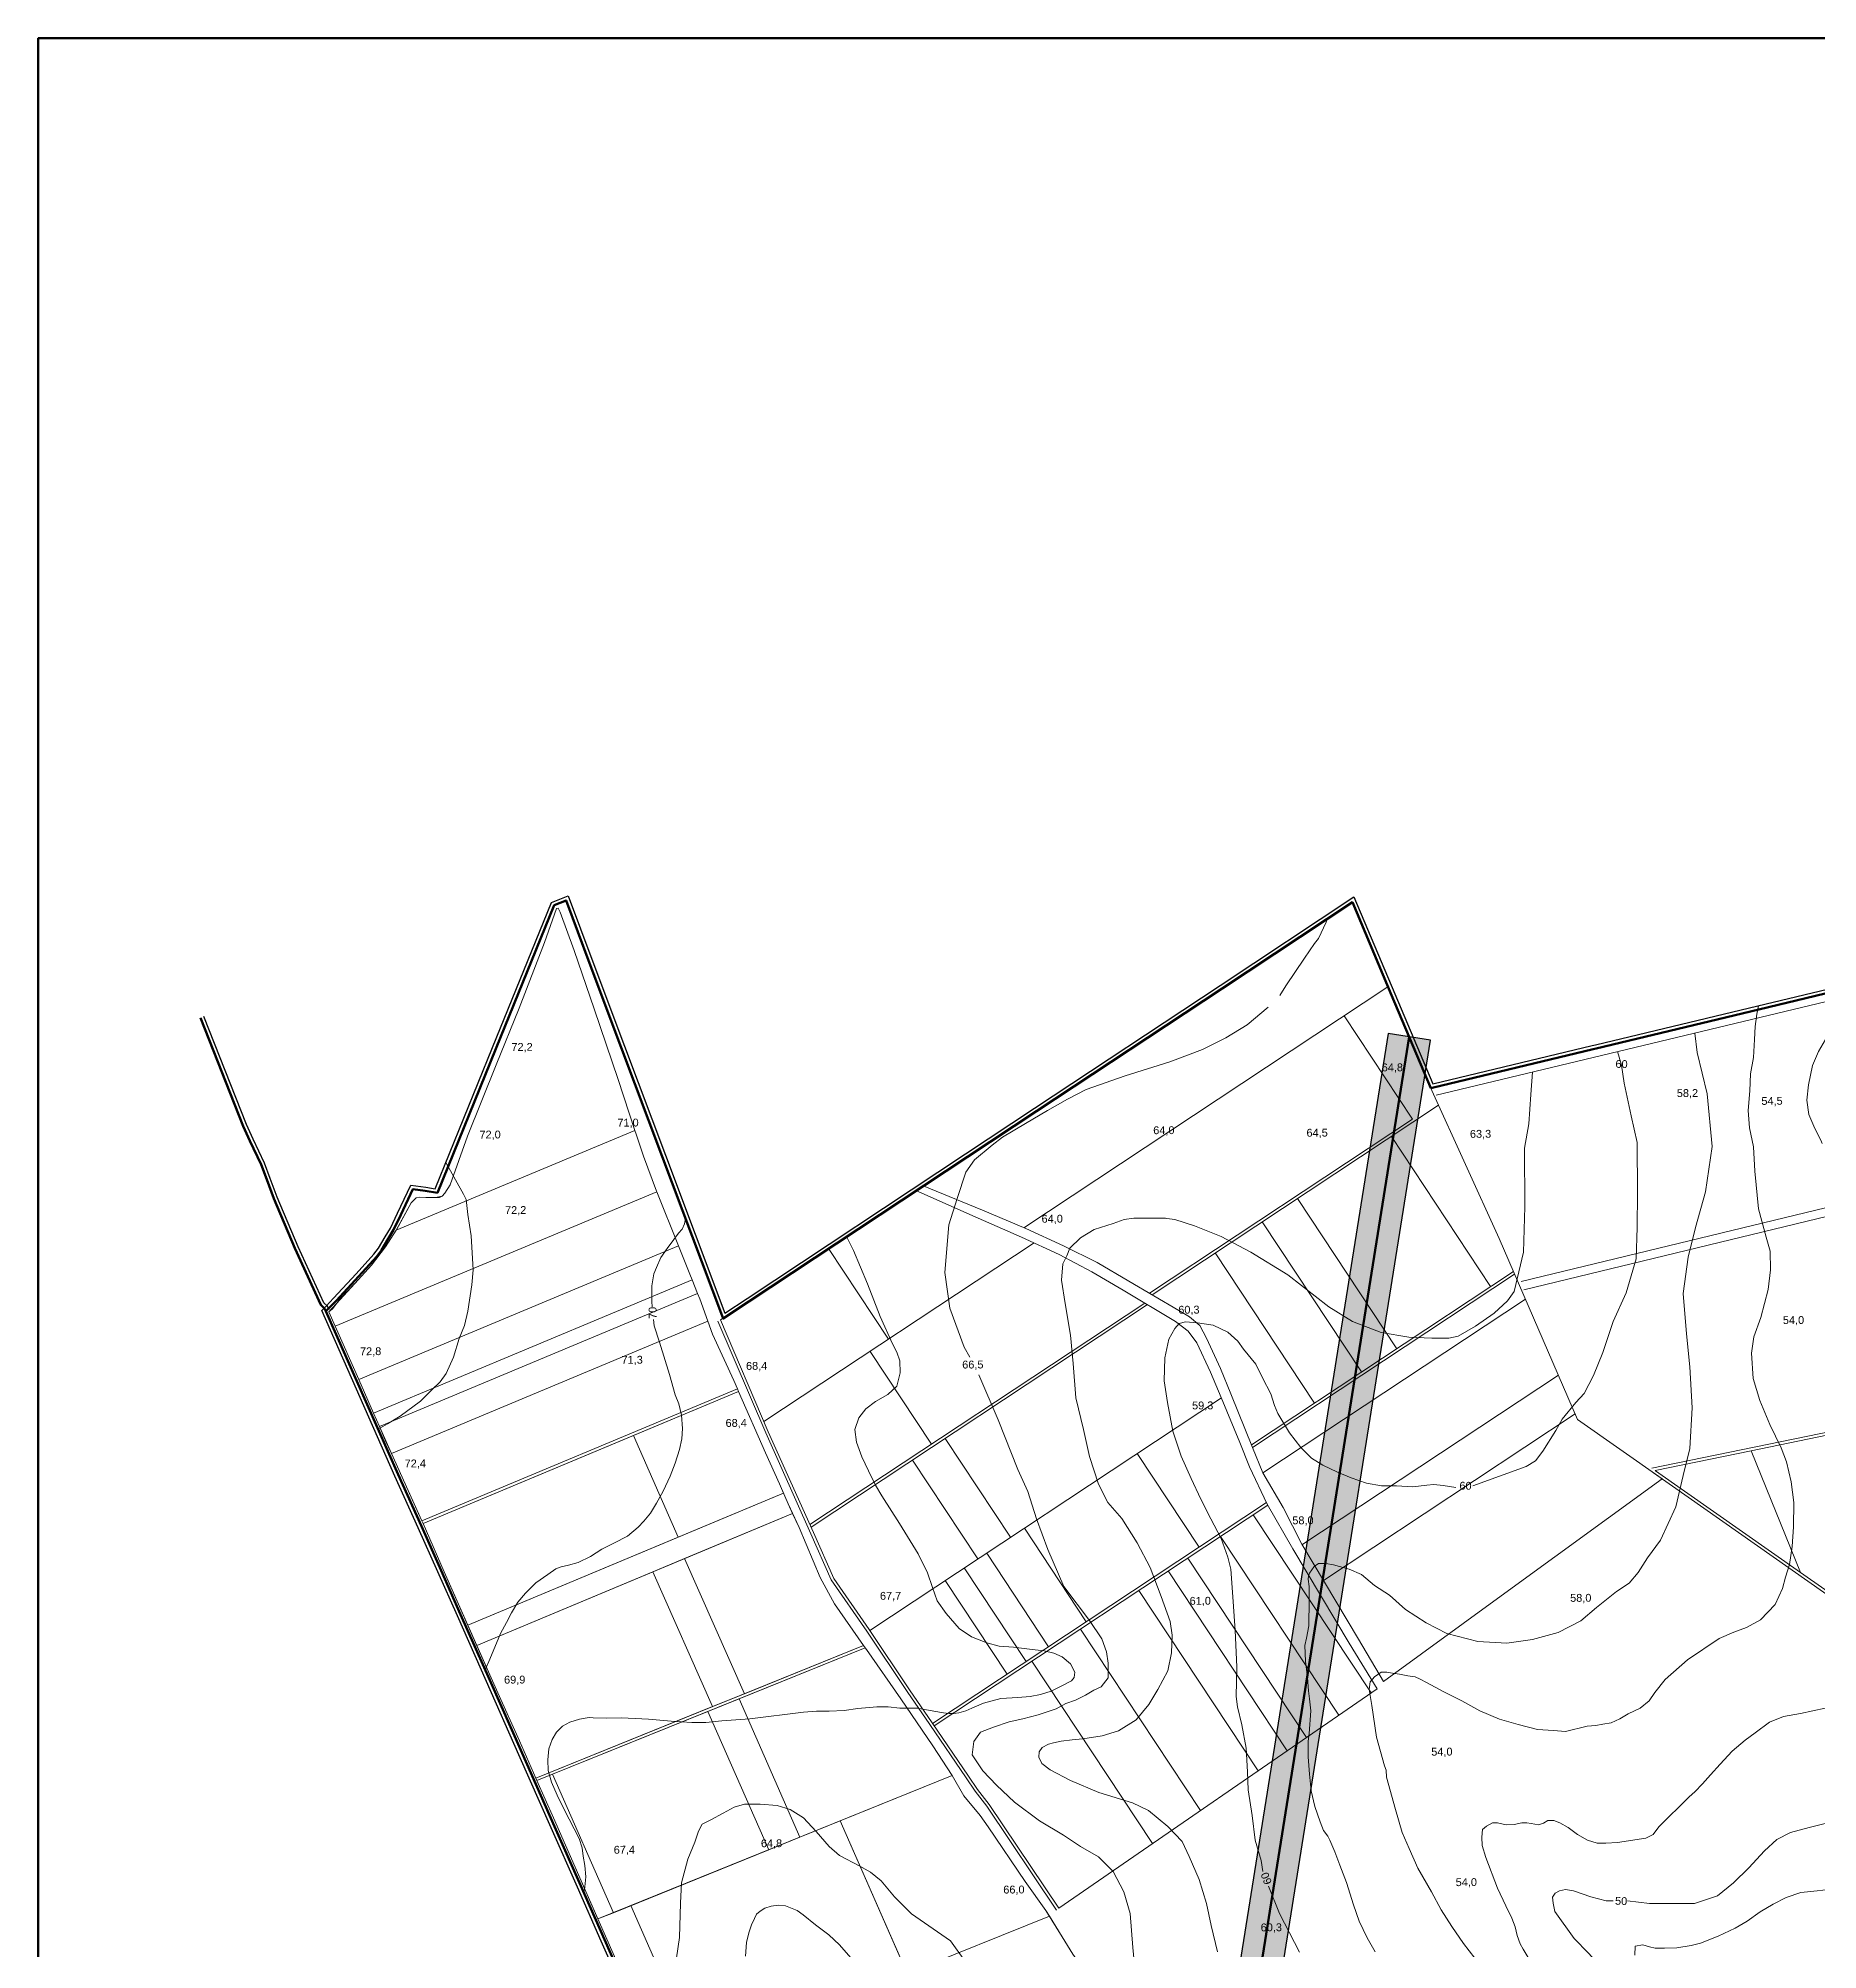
# Model space of a CAD drawing. Header units: metres. Extents: x 783184 to 1587399, y 282652 to 580595.
# Drawn here: x 783184 to 785685, y 289858 to 292543 of the extents above; entities that cross this region are included whole.
import ezdxf

# ---------------------------------------------------------------- set-up
doc = ezdxf.new("R2010")
doc.units = ezdxf.units.M
doc.header["$LTSCALE"] = 0.5
for name, color, linetype, lineweight in [('cote de nivel', 1, 'CONTINUOUS', 211), ('limita UAT', 92, 'CONTINUOUS', 0), ('stalpi electrici', 1, 'CONTINUOUS', 211)]:
    doc.layers.add(name, color=color, linetype=linetype, lineweight=lineweight)
for name, color, linetype in [('curbe  de nivelI', 7, 'CONTINUOUS'), ('INDICATOR', 7, 'CONTINUOUS'), ('proprietati extravilan', 7, 'CONTINUOUS'), ('strazi', 7, 'CONTINUOUS')]:
    doc.layers.add(name, color=color, linetype=linetype)
doc.styles.add('arial', font='arial.ttf')

msp = doc.modelspace()

# ---------------------------------------------------------------- hatches: boundary and pattern name
at = {"layer": 'stalpi electrici', "lineweight": 5}
h = msp.add_hatch(dxfattribs=at)
h.set_pattern_fill('HONEY', color=0, scale=2, style=0)
h.set_pattern_definition([(0, (0, 0), (9.525, 5.49926), [6.35, -12.7]), (120, (0, 0), (-9.524998862, 5.49926197), [6.35, -12.7]), (60, (0, 0), (1.138e-06, 10.99852197), [-12.7, 6.35])])
h.paths.add_polyline_path([(785140.48497, 291135.59458), (785110.85961, 291140.32089), (784508.0353, 287361.71031), (784537.66066, 287356.984)])
h.paths.add_polyline_path([(785110.85961, 291140.32089), (785081.23425, 291145.0472), (784478.40994, 287366.43662), (784508.0353, 287361.71031)])

# ---------------------------------------------------------------- linework, layer by layer
at = {"layer": 'curbe  de nivelI', "color": 21, "lineweight": 5}
for points in [[(784995.9144, 291307.19436), (784993.82835, 291301.63451), (784983.11188, 291278.73554), (784977.49855, 291271.53574), (784963.82578, 291251.22212), (784937.21939, 291212.07229), (784928.72012, 291198.77611)], [(785836.74855, 291240.49952), (785822.57124, 291233.53653), (785799.09247, 291219.40179), (785769.96004, 291199.73286), (785752.52252, 291186.69597), (785729.91757, 291170.93808), (785710.36005, 291153.59339), (785696.03629, 291136.79936), (785685.84435, 291120.00532), (785677.5806, 291100.45816), (785672.07142, 291073.20224), (785669.59233, 291051.72787), (785672.62207, 291031.2293), (785680.88581, 291011.68214), (785689.14956, 290995.16341), (785691.17244, 290990.63702)], [(784912.40198, 291182.03481), (784882.83929, 291157.28915), (784853.2766, 291139.19156), (784820.38814, 291122.9407), (784774.41086, 291105.49085), (784711.59015, 291085.54659), (784656.52965, 291066.34102), (784630.29278, 291053.04484), (784602.57777, 291036.79395), (784571.34777, 291018.58083), (784539.19833, 290999.37523), (784524.41698, 290988.29508), (784499.65824, 290967.61215), (784487.8332, 290950.62258), (784475.36529, 290913.23359), (784463.93612, 290876.3681), (784458.22156, 290809.38716), (784464.97516, 290759.54087), (784485.2359, 290704.50227), (784493.02853, 290690.48302)], [(785594.68328, 290985.96448), (785588.95519, 291012.68394), (785587.03426, 291037.16356), (785589.43545, 291064.52311), (785590.63608, 291088.52273), (785594.74247, 291111.44156), (785596.18326, 291136.88115), (785596.90362, 291154.88087), (785599.54498, 291172.4006), (785601.6672, 291184.14831)], [(785510.92184, 291157.77933), (785510.98168, 291157.26738)], [(785512.32508, 291145.77583), (785515.50166, 291118.603)], [(785515.50166, 291118.603), (785529.42578, 291060.61653), (785536.38784, 290986.39384), (785527.1051, 290922.60872), (785513.18097, 290872.74034), (785502.7379, 290830.99008), (785495.77584, 290779.96197), (785500.41722, 290723.13522), (785505.05859, 290676.74604), (785508.56271, 290619.2424), (785505.0817, 290562.41565), (785495.79895, 290524.14458), (785485.35588, 290480.07486), (785463.7624, 290433.48997), (785445.52934, 290408.43271), (785432.42429, 290387.93134), (785419.88906, 290373.12478), (785402.22574, 290361.16565), (785373.92233, 290338.85021), (785351.75586, 290320.26881), (785320.29374, 290303.8314), (785283.82629, 290293.82602), (785248.0739, 290288.82332), (785207.31618, 290290.96734), (785163.69827, 290302.40204), (785134.38129, 290317.41012), (785105.7794, 290335.99153), (785082.89784, 290356.00228), (785062.16145, 290369.58104), (785043.57021, 290385.30376), (785026.40906, 290392.45045), (785004.31085, 290398.69073), (784993.48471, 290400.65807), (784983.39673, 290400.65807), (784976.99946, 290396.47746), (784973.80083, 290391.55908), (784970.6022, 290386.88663), (784969.12592, 290382.70602), (784968.6338, 290378.52542), (784970.35616, 290368.44274), (784970.35616, 290349.2611), (784969.85382, 290313.28069), (784966.40915, 290295.82047), (784964.19467, 290285.24599), (784965.17916, 290263.49789), (784967.6494, 290240.66041), (784969.19328, 290221.52632), (784970.42838, 290210.4162), (784972.28105, 290193.44241), (784970.11964, 290161.96375), (784968.56286, 290151.23371), (784968.56286, 290128.95884), (784970.51024, 290104.7376), (784973.10676, 290081.16515), (784978.29974, 290059.3228), (784985.44015, 290037.6967), (784990.41676, 290025.58609), (784996.47529, 290017.58443), (784999.30165, 290012.03933), (785006.44202, 289995.60351), (785013.14968, 289977.00507), (785022.67018, 289952.56758), (785032.62344, 289920.99346), (785040.64443, 289898.12161), (785051.4632, 289874.54916), (785063.14746, 289855.08565)], [(785431.02563, 290991.94883), (785422.74942, 291029.66244), (785413.03559, 291075.20267), (785409.10845, 291100.60002), (785403.70212, 291119.74381)], [(785283.91721, 291091.03677), (785281.58759, 291059.58458), (785278.98478, 291018.33304), (785272.6636, 290984.14259), (785273.40786, 290901.48076), (785271.1769, 290837.93112)], [(785431.02563, 290991.94883), (785431.56567, 290921.24514), (785431.02563, 290872.67008), (785429.94561, 290828.41281), (785415.90543, 290780.9172), (785397.52224, 290740.69869), (785382.94203, 290696.98115), (785369.98183, 290664.59777), (785356.4816, 290639.23081), (785345.14143, 290626.81719), (785325.70116, 290603.60909), (785317.06367, 290587.64068), (785298.70338, 290558.49564), (785288.44324, 290545.00258), (785274.94305, 290536.90674), (785200.42189, 290509.92061)], [(783661.46158, 290589.45531), (783674.96328, 290596.87126), (783692.48929, 290607.54811), (783721.09675, 290628.48008), (783737.12052, 290644.49536), (783748.63757, 290656.00637), (783757.48403, 290667.68419), (783767.70471, 290690.64101), (783775.38278, 290716.499), (783783.06085, 290734.84988), (783787.90136, 290755.20263), (783793.41153, 290791.99713), (783795.08069, 290813.0172), (783792.57501, 290861.15453), (783787.56757, 290891.01638), (783785.40294, 290912.13513), (783781.56391, 290919.64229), (783756.77181, 290963.93351)], [(785594.68328, 290985.96448), (785596.44361, 290951.94873), (785601.72472, 290898.87251), (785612.58028, 290858.99199), (785617.9366, 290839.31426), (785618.46111, 290813.03932), (785615.23378, 290785.47483), (785604.96496, 290746.18083), (785594.9896, 290719.20284), (785592.05561, 290696.03696), (785594.38988, 290660.3468), (785603.77851, 290629.84997), (785617.56799, 290596.1275), (785633.70466, 290563.28473), (785641.0395, 290543.34449), (785647.50004, 290515.27177), (785651.31416, 290486.24109), (785650.72736, 290452.22537), (785648.96697, 290424.36768), (785645.15285, 290399.14915), (785639.5784, 290381.26156), (785635.47088, 290365.42665), (785624.89795, 290343.23867), (785604.65376, 290321.53899), (785584.99637, 290310.68915), (785567.09931, 290304.23789), (785546.26833, 290295.14749), (785501.88538, 290265.40429), (785470.49224, 290237.54659), (785456.11596, 290219.36578), (785448.19432, 290207.63624), (785435.28498, 290197.37286), (785418.42228, 290189.29757), (785406.67611, 290182.39174), (785394.46932, 290176.86704), (785382.7232, 290175.02549), (785373.04987, 290173.18393), (785360.84309, 290172.03296), (785330.20324, 290164.84677), (785313.72827, 290166.00229), (785290.89453, 290167.44672), (785264.01425, 290174.66876), (785237.71208, 290182.1797), (785210.25376, 290193.73497), (785184.68273, 290207.69838), (785159.24765, 290220.12029), (785135.25777, 290233.40888), (785126.29607, 290238.37298), (785119.36084, 290241.2087), (785108.95559, 290242.94202), (785096.95657, 290244.94083), (785087.06725, 290246.5882), (785079.47403, 290247.85301), (785071.38101, 290247.85301), (785062.13191, 290241.49758), (785055.77314, 290234.56443), (785054.70114, 290223.50601), (785058.20995, 290201.18927), (785064.90851, 290156.55581), (785076.07277, 290116.38568), (785078.30562, 290110.3283), (785078.94357, 290100.44515), (785091.70273, 290054.85525), (785100.71046, 290022.66964), (785110.53864, 290000.46361), (785122.95944, 289972.39974), (785142.11758, 289939.57082), (785155.55334, 289914.20004), (785170.86436, 289890.60805), (785187.13228, 289867.01609), (785203.08125, 289845.97458)], [(784093.79267, 290884.67958), (784092.03389, 290877.77718), (784088.81835, 290870.523), (784083.76531, 290864.64622), (784077.11775, 290855.78967), (784067.80488, 290843.38213), (784059.05467, 290830.73578), (784052.78791, 290816.36665), (784049.01723, 290807.7208), (784046.14142, 290790.68369), (784046.32576, 290768.57733), (784046.87868, 290761.39276)], [(784723.67405, 290885.99979), (784710.01603, 290883.80467), (784694.59062, 290878.24432), (784668.03866, 290869.90385), (784649.01606, 290858.22511), (784633.8435, 290843.8188), (784629.54461, 290832.69816), (784623.72845, 290821.83023), (784622.21122, 290798.57796), (784627.26957, 290765.87453), (784634.60295, 290721.3919), (784638.68089, 290681.65382), (784642.3192, 290633.16859), (784653.23416, 290588.7238), (784661.32433, 290550.90754), (784673.8563, 290512.11937), (784687.19676, 290486.26059), (784707.00539, 290464.0382), (784728.43103, 290429.69451), (784746.66858, 290395.11058), (784762.03033, 290354.30219), (784774.96659, 290319.15039), (784777.79637, 290299.75631), (784776.5836, 290275.10967), (784771.32828, 290250.05896), (784757.58354, 290223.79615), (784745.04687, 290202.55995), (784726.8553, 290181.14566), (784702.19559, 290165.38796), (784679.15294, 290158.51923), (784652.0677, 290154.47878), (784637.11019, 290152.8626), (784621.74844, 290151.24645), (784610.83347, 290148.82217), (784603.67498, 290146.98159), (784594.77225, 290142.11547), (784590.73819, 290135.99808), (784590.45997, 290128.49036), (784594.49403, 290119.45329), (784606.31796, 290110.6943), (784634.74818, 290095.63212), (784674.56463, 290078.93225), (784721.84668, 290064.36429), (784744.24345, 290053.70481), (784771.61725, 290031.3199), (784791.5255, 290010.00091), (784801.54401, 289988.86517), (784815.76419, 289956.53138), (784826.07382, 289923.13167), (784832.47286, 289892.21916), (784841.36047, 289855.26628)], [(785271.1769, 290837.93112), (785258.20353, 290782.88421), (785248.72368, 290769.56047), (785230.31487, 290752.38801), (785204.13349, 290734.19339), (785179.79295, 290720.08742), (785166.62236, 290717.16473), (785142.48637, 290717.16473), (785110.37327, 290718.59575), (785071.51024, 290725.13765), (785031.14148, 290740.69713), (784997.59655, 290761.14056), (784939.95577, 290806.2526), (784887.9645, 290837.95378), (784846.43686, 290860.1773), (784808.83311, 290875.21085), (784781.366, 290883.70806), (784766.32452, 290885.99579), (784723.67405, 290885.99979), (784768.29582, 290885.69596)], [(784320.14414, 290860.12346), (784329.75372, 290840.28807), (784349.52233, 290793.49883), (784367.28437, 290747.63778), (784384.55304, 290709.17367), (784390.72041, 290697.58513), (784394.66757, 290685.50347), (784395.41373, 290668.57608), (784390.47986, 290649.83714), (784378.14506, 290638.00203), (784360.62971, 290628.13944), (784347.06151, 290617.78374), (784337.19367, 290605.20893), (784331.51968, 290588.93564), (784333.98811, 290571.03004), (784341.38893, 290550.31857), (784351.01008, 290530.5934), (784360.87786, 290510.62166), (784369.5122, 290495.58121), (784394.22509, 290456.94471), (784420.62147, 290414.04246), (784433.69634, 290387.66001), (784440.85048, 290366.70203), (784447.26459, 290347.96309), (784459.93431, 290330.31144), (784478.18979, 290309.10685), (784495.70515, 290297.51831), (784516.92091, 290289.38168), (784534.68296, 290284.69693), (784554.66527, 290282.97098), (784581.06165, 290280.01222), (784597.60351, 290278.15804), (784611.15844, 290274.58781), (784622.9998, 290269.40994), (784634.84122, 290259.54736), (784640.76191, 290247.95881), (784640.02178, 290240.56184), (784636.32137, 290235.87712), (784622.75311, 290228.9733), (784607.71015, 290221.31911), (784592.65632, 290216.39849), (784578.10131, 290213.68631), (784560.91185, 290212.36058), (784536.63388, 290211.00309), (784512.67751, 290204.53438), (784495.8697, 290197.49237), (784487.46058, 290193.61616), (784477.67476, 290190.87284), (784470.75306, 290189.68005), (784463.59272, 290189.68005), (784456.43233, 290190.99211), (784442.46969, 290193.01979), (784419.7231, 290197.46185), (784405.16369, 290197.2233), (784394.78122, 290197.2233), (784378.67041, 290199.25101), (784362.55684, 290199.06674), (784336.05549, 290196.71703), (784316.60692, 290194.15378), (784295.4486, 290193.08571), (784277.70983, 290193.08571), (784259.32988, 290191.80406), (784184.23245, 290182.36468), (784144.81284, 290179.80138), (784122.15848, 290177.23809), (784102.49619, 290177.23809), (784073.64396, 290179.16058), (784041.79959, 290182.15106), (784032.48636, 290182.20128), (784003.77184, 290184.01114), (783982.20583, 290183.55711), (783963.70952, 290184.00955), (783958.21237, 290184.13885), (783944.85101, 290181.9296), (783930.83842, 290177.52056), (783920.84802, 290172.20382), (783912.54427, 290163.64513), (783906.05697, 290153.40061), (783901.38615, 290140.04385), (783899.95894, 290124.74194), (783900.81339, 290109.81412), (783905.19108, 290093.40657), (783913.2168, 290075.17597), (783920.51288, 290060.77377), (783930.1802, 290041.44934), (783944.24578, 290014.34477), (783948.44104, 290001.03644), (783949.90027, 289989.36885), (783952.08908, 289976.24279), (783953.73074, 289960.38215), (783952.08908, 289946.3446), (783950.84088, 289937.61169)], [(784048.5325, 290743.45155), (784049.82272, 290734.42479), (784057.01113, 290711.58152), (784071.28097, 290666.23495), (784078.94617, 290637.59894), (784084.10705, 290625.07201), (784087.79342, 290609.04488), (784089.27035, 290590.50791), (784088.5331, 290575.77032), (784085.39969, 290560.66432), (784079.31722, 290541.68969), (784072.30447, 290523.55071), (784062.35134, 290502.18121), (784052.95117, 290485.41721), (784044.65694, 290471.41652), (784035.07243, 290459.99492), (784026.96249, 290451.52079), (784012.17189, 290439.2365), (783992.81864, 290429.28864), (783976.0977, 290420.69382), (783960.01018, 290410.68248), (783943.01137, 290401.96049), (783929.18758, 290398.27609), (783918.68148, 290395.88123), (783911.30884, 290393.11796), (783900.24977, 290385.38073), (783883.20949, 290373.45887), (783868.67126, 290359.16216), (783857.79654, 290346.26676), (783849.13362, 290331.52919), (783842.12955, 290317.5285), (783833.65098, 290302.4225), (783818.50912, 290266.05027), (783812.61099, 290252.41804), (783812.14082, 290251.54641)], [(785176.46784, 290507.591), (785158.70148, 290510.24129), (785145.44296, 290511.56644), (785135.63167, 290510.77135), (785116.0091, 290508.38609), (785092.9393, 290509.71123), (785071.65543, 290509.71805), (785050.97215, 290513.42849), (785028.96305, 290521.11435), (785009.87083, 290529.06525), (784989.45271, 290538.87134), (784973.26949, 290548.73843), (784958.29468, 290563.37274), (784942.32153, 290584.32639), (784926.34839, 290611.26684), (784921.65803, 290622.70185), (784916.33366, 290638.99913), (784904.68656, 290661.28321), (784895.36891, 290680.57389), (784878.06468, 290701.86016), (784870.00426, 290712.95669), (784856.02773, 290725.59542), (784835.06298, 290735.24074), (784813.43267, 290738.89932), (784796.46124, 290740.22973), (784787.47632, 290737.56894), (784781.15362, 290730.58437), (784773.16707, 290715.95006), (784767.5099, 290689.67484), (784766.50436, 290657.27707), (784771.1632, 290626.67807), (784778.48423, 290586.43371), (784790.46409, 290551.51093), (784804.10782, 290519.91411), (784818.08677, 290490.78307), (784832.06326, 290463.17744), (784846.37255, 290435.57181), (784855.69019, 290409.29657), (784860.01874, 290392.47482), (784862.34812, 290360.21282), (784866.34144, 290306.66453), (784868.35079, 290255.28247), (784867.35246, 290213.70773), (784869.34911, 290199.07342), (784875.33905, 290174.12858), (784881.66175, 290141.0317), (784883.3256, 290107.77191), (784884.65669, 290082.49445), (784890.00401, 290046.7463), (784894.33009, 290012.1561), (784902.6494, 289983.55268), (784904.97882, 289967.92058)], [(784506.03256, 290665.78523), (784533.0469, 290602.43893), (784560.58075, 290532.86181), (784574.60742, 290501.70788), (784587.07561, 290463.2847), (784602.69791, 290420.34741), (784625.55624, 290368.42419), (784661.40219, 290320.65483), (784678.54592, 290294.69325), (784685.29947, 290276.52012), (784687.89702, 290260.42391), (784687.89702, 290240.17388), (784678.0264, 290227.19307), (784667.63627, 290222.51996), (784655.68759, 290215.76997), (784641.66093, 290208.50071), (784628.15374, 290203.82763), (784614.64659, 290196.55837), (784589.14672, 290187.93206), (784567.84694, 290182.22051), (784548.62519, 290178.06666), (784526.28638, 290170.7974), (784508.10366, 290163.52815), (784498.75252, 290150.54737), (784496.6745, 290131.85501), (784511.7402, 290109.52801), (784530.96195, 290089.27797), (784555.89826, 290065.3933), (784591.30549, 290039.20706), (784625.07343, 290018.957), (784648.9707, 290002.86081), (784673.90706, 289988.3223), (784694.68732, 289968.07224), (784709.75302, 289939.51448), (784718.58464, 289908.87978), (784722.26777, 289860.94372), (784727.46285, 289806.42435)], [(785695.25441, 290197.37129), (785660.84731, 290189.68185), (785636.84802, 290185.77208), (785617.18682, 290177.86903), (785596.88451, 290162.91735), (785582.77971, 290152.66473), (785564.6145, 290137.07224), (785547.88359, 290118.62515), (785534.41996, 290103.88704), (785522.87965, 290091.07132), (785512.19422, 290079.96433), (785504.287, 290072.70209), (785461.57566, 290030.63602), (785453.71786, 290020.05068), (785443.12693, 290014.58728), (785403.49637, 290008.78244), (785387.0975, 290007.75804), (785375.13999, 290007.75804), (785361.47425, 290012.19704), (785347.12524, 290020.05068), (785333.98693, 290029.61719), (785322.3711, 290036.44643), (785313.83004, 290039.51962), (785305.63061, 290039.51962), (785299.48103, 290035.76353), (785292.3065, 290033.37328), (785282.39884, 290035.42204), (785276.24927, 290036.44643), (785269.07479, 290036.44643), (785258.48387, 290034.05619), (785246.86799, 290033.37328), (785234.91047, 290036.10498), (785227.73594, 290036.44643), (785219.53651, 290031.66598), (785213.72863, 290026.88549), (785213.0453, 290016.30015), (785213.31941, 290004.31218), (785218.60957, 289987.74503), (785234.71527, 289944.7409), (785246.3617, 289919.87078), (785255.06111, 289902.48112), (785259.52842, 289890.26136), (785262.35051, 289877.85335), (785266.93532, 289866.33857), (785270.93237, 289858.70123), (785297.5308, 289814.22242)], [(784486.29854, 289842.65189), (784466.0378, 289870.69044), (784411.36391, 289908.2694), (784387.46663, 289932.15408), (784368.76435, 289955.00031), (784353.69865, 289966.94265), (784338.633, 289975.25035), (784310.06011, 289990.30809), (784295.4029, 290002.93008), (784277.12872, 290023.93427), (784259.31139, 290043.11204), (784240.58032, 290054.98397), (784222.30614, 290060.46332), (784198.54972, 290062.74641), (784176.62067, 290062.74641), (784162.00132, 290058.18025), (784146.46826, 290049.96123), (784129.10779, 290040.37234), (784117.2296, 290034.43638), (784111.74732, 290024.39088), (784106.72193, 290009.32267), (784097.12797, 289985.12217), (784087.9909, 289952.24601), (784086.62034, 289923.47938), (784085.219, 289875.3716), (784081.10732, 289846.60497)], [(785697.17814, 290035.96505), (785673.00026, 290029.79525), (785646.76467, 290022.59712), (785627.21661, 290012.82825), (785610.24059, 289996.88957), (785588.12043, 289973.23861), (785566.51466, 289952.15838), (785544.21358, 289933.92595), (785511.80495, 289923.12879), (785494.82894, 289923.12879), (785469.10778, 289923.12879), (785448.53089, 289923.12879), (785417.66547, 289926.72782)], [(784912.96541, 289947.2995), (784928.27299, 289908.71813), (784956.61158, 289854.56397)], [(785397.23377, 289926.56926), (785387.63475, 289926.82176), (785366.1632, 289932.12369), (785341.66036, 289940.96025), (785330.29304, 289942.47508), (785321.957, 289940.96025), (785315.89449, 289937.67808), (785312.35798, 289931.87119), (785312.8632, 289923.28713), (785315.64188, 289911.67336), (785342.67079, 289874.05487), (785362.87931, 289853.09962), (785386.11911, 289827.59982), (785401.52809, 289810.43166), (785413.46965, 289801.65113), (785426.35261, 289787.7651), (785435.69902, 289776.65629), (785445.04549, 289767.56727), (785457.17057, 289758.22575), (785490.68938, 289704.8373), (785508.04615, 289647.73473), (785521.31571, 289590.74794)], [(785708.01745, 289943.63042), (785684.15101, 289940.76796), (785661.23926, 289938.38259), (785640.71412, 289931.22645), (785622.0983, 289922.16202), (785603.95983, 289911.18925), (785585.82136, 289898.30822), (785569.11487, 289888.28962), (785544.77114, 289877.31688), (785519.95007, 289867.29828), (785507.06222, 289863.95873), (785487.01443, 289860.61922), (785469.3533, 289860.14214), (785456.46539, 289860.14214), (785448.35082, 289862.05042), (785439.28161, 289864.91287), (785428.30302, 289863.00459), (785427.82574, 289850.60062)], [(784329.22847, 289842.89688), (784310.25144, 289864.93207), (784294.90237, 289878.87837), (784276.20442, 289893.10363), (784259.18091, 289907.04993), (784250.42316, 289913.25006), (784233.95782, 289919.66537), (784224.19024, 289920.50214), (784213.86451, 289919.10753), (784204.93413, 289916.31827), (784198.51544, 289912.41329), (784193.21303, 289908.22938), (784190.70139, 289902.09301), (784186.51526, 289893.16736), (784182.60826, 289882.01032), (784179.53841, 289868.06399), (784177.86397, 289848.81809)]]:
    msp.add_lwpolyline(points, dxfattribs=at)
at = {"layer": 'INDICATOR', "color": 0, "lineweight": 100}
msp.add_lwpolyline([(783183.90475, 284333.37838), (783183.90475, 292543.37838), (794773.90475, 292543.37838), (794773.90475, 284333.37838)], close=True, dxfattribs=at)
at = {"layer": 'limita UAT', "color": 0, "linetype": 'Continuous', "lineweight": 25, "flags": 128}
msp.add_lwpolyline([(784021.24754, 289766.60448), (783975.14901, 289870.18364), (783941.74607, 289945.83031), (783904.93627, 290029.16985), (783859.54613, 290131.95517), (783814.15952, 290234.73249), (783773.02294, 290327.04481), (783745.43791, 290388.94989), (783717.85688, 290450.84598), (783685.15372, 290523.473), (783582.35363, 290756.09691), (783588.40071, 290762.12913), (783598.77986, 290773.27005), (783630.65197, 290807.48142), (783655.77157, 290835.18633), (783662.27212, 290843.49542), (783671.66151, 290859.40245), (783678.88018, 290871.63194), (783688.85235, 290892.70492), (783707.55901, 290932.23553), (783728.46663, 290929.09969), (783741.8111, 290927.09822), (783822.4736, 291125.36919), (783905.40543, 291329.21824), (783928.56373, 291338.82573), (783963.4623, 291245.90761), (784008.0404, 291127.21741), (784065.47235, 290974.30361), (784148.90111, 290752.17282), (784180.10699, 290772.81759), (784487.25149, 290976.01449), (784584.19624, 291040.15004), (784845.02564, 291212.70634), (785033.10189, 291337.13151), (785090.65051, 291200.97661), (785144.20413, 291074.27362), (785368.05292, 291128.14182), (785372.45515, 291129.20122), (785600.97441, 291183.98224), (785839.78447, 291241.22726)], dxfattribs=at)
at = {"layer": 'limita UAT', "color": 40, "linetype": 'Continuous', "lineweight": 211, "flags": 128}
msp.add_lwpolyline([(784025.81, 289768.65), (783979.72, 289872.21), (783946.32, 289947.85), (783909.51, 290031.19), (783864.12, 290133.975), (783818.73, 290236.76), (783777.59, 290329.08), (783750.005, 290390.985), (783722.42, 290452.89), (783689.72, 290525.51), (783588.3137, 290754.97995), (783591.9967, 290758.6539), (783602.43825, 290769.8618), (783634.3334, 290804.0979), (783659.5977, 290831.9624), (783666.4117, 290840.67215), (783675.96735, 290856.86085), (783683.30205, 290869.2869), (783693.37185, 290890.5662), (783710.49, 290926.74), (783727.725, 290924.155), (783744.96, 290921.57), (783827.105, 291123.485), (783909.25, 291325.4), (783925.70175, 291332.2252), (783958.78155, 291244.1496), (784003.35965, 291125.4594), (784060.7916, 290972.5456), (784144.98425, 290748.38095), (784146.7929, 290744.78295), (784182.86575, 290768.64755), (784490.01025, 290971.84445), (784586.955, 291035.98), (784847.7844, 291208.5363), (785030.84005, 291329.64), (785086.045, 291199.03), (785141.25, 291068.42), (785142.9295, 291068.82415), (785369.22275, 291123.2806), (785373.625, 291124.34), (785602.14, 291179.12), (785840.95, 291236.365)], dxfattribs=at)
at = {"layer": 'limita UAT', "color": 40, "lineweight": 211}
msp.add_lwpolyline([(783588.3137, 290754.97995), (783586.45296, 290759.05956), (783581.02624, 290764.00959), (783544.48239, 290843.4236), (783515.01286, 290913.41581), (783505.16093, 290939.97906), (783497.29861, 290961.17781), (783481.26162, 290994.55715), (783472.15581, 291015.23127), (783411.83917, 291167.18074)], dxfattribs=at)
at = {"layer": 'limita UAT', "color": 0, "lineweight": 25}
msp.add_lwpolyline([(783592.86285, 290757.05485), (783590.57786, 290762.06463), (783585.14468, 290767.02055), (783549.0588, 290845.43934), (783519.66313, 290915.25614), (783509.84888, 290941.71776), (783501.9059, 290963.134), (783485.80419, 290996.64807), (783476.76892, 291017.162), (783416.48642, 291169.02547)], dxfattribs=at)
at = {"layer": 'proprietati extravilan', "color": 0, "linetype": 'Continuous', "lineweight": 5}
for p, q in [((785030.47721, 291330.06016), (784427.63947, 290931.23939)), ((785142.38501, 291065.29425), (785031.65104, 291326.90357)), ((784569.13946, 290872.20269), (785080.82905, 291210.72037)), ((785019.40052, 291170.0812), (785115.363, 291025.02149)), ((784749.47459, 290778.16014), (785151.90283, 291044.39944)), ((785237.08563, 290857.39456), (785142.38501, 291065.29425)), ((784745.64011, 290780.41947), (785115.363, 291025.02149)), ((785225.17077, 290789.68422), (785085.65731, 291000.57259)), ((784417.34897, 290924.43148), (784142.70857, 290742.73699)), ((784505.01974, 290885.88112), (784417.34897, 290924.43148)), ((784427.63947, 290931.23939), (784511.14873, 290897.20124)), ((784953.72648, 290913.28953), (785093.23721, 290702.40063)), ((784565.99885, 290858.89261), (784505.01974, 290885.88112)), ((784511.14873, 290897.20124), (784571.84269, 290871.03738)), ((784618.79791, 290834.95433), (784565.99885, 290858.89261)), ((784571.84269, 290871.03738), (784625.03095, 290847.06173)), ((784904.2493, 290880.55631), (785043.76504, 290669.67121)), ((785347.48783, 290602.88844), (785237.08563, 290857.39456)), ((784583.47617, 290850.96866), (784203.95507, 290599.888)), ((784294.74787, 290843.32198), (784379.12781, 290715.77744)), ((784664.53812, 290810.203), (784618.79791, 290834.95433)), ((784625.03095, 290847.06173), (784672.25371, 290823.51562)), ((784838.28305, 290836.91422), (784977.7985, 290626.02958)), ((784708.7915, 290784.61239), (784664.53812, 290810.203)), ((784672.25371, 290823.51562), (784716.66339, 290797.49291)), ((785257.25116, 290810.90772), (784889.19719, 290567.4134)), ((785258.86774, 290807.18108), (784890.73943, 290563.63758)), ((784782.36678, 290740.68251), (784708.7915, 290784.61239)), ((784716.66339, 290797.49291), (784786.95114, 290756.0785)), ((784739.07587, 290766.53038), (784268.46526, 290455.18742)), ((784742.88641, 290764.2552), (784270.12172, 290451.48716)), ((784786.95114, 290756.0785), (784802.04231, 290746.96575)), ((785274.04469, 290772.19422), (784904.83433, 290527.93485)), ((784142.70857, 290742.73699), (784210.00176, 290585.78494)), ((784800.00333, 290726.80872), (784782.36678, 290740.68251)), ((784812.27801, 290710.53814), (784800.00333, 290726.80872)), ((784802.04231, 290746.96575), (784816.70779, 290734.97047)), ((784816.70779, 290734.97047), (784825.86907, 290717.17692)), ((784353.10682, 290698.56268), (784439.33238, 290568.22838)), ((784831.63483, 290669.2881), (784812.27801, 290710.53814)), ((784825.86907, 290717.17692), (784845.47023, 290674.3456)), ((784846.61611, 290633.94138), (784831.63483, 290669.2881)), ((784845.47023, 290674.3456), (784859.9965, 290638.90463)), ((785320.35961, 290665.42614), (784960.09034, 290427.08908)), ((784846.79871, 290633.5012), (784352.69904, 290306.61853)), ((784872.87882, 290570.57611), (784846.61611, 290633.94138)), ((784859.9965, 290638.90463), (784890.73943, 290563.63758)), ((785343.95764, 290611.02647), (784990.09026, 290376.9176)), ((785466.32673, 290519.35782), (785347.48783, 290602.88844)), ((784210.00176, 290585.78494), (784273.42292, 290444.11285)), ((784458.61543, 290576.18938), (784550.41857, 290437.4243)), ((784886.43963, 290536.38957), (784872.87882, 290570.57611)), ((784890.73943, 290563.63758), (784904.83398, 290527.93543)), ((784412.64501, 290545.77663), (784504.44815, 290407.01154)), ((784728.48131, 290555.22568), (784815.50968, 290423.67791)), ((784911.36081, 290483.8669), (784886.43963, 290536.38957)), ((784904.83398, 290527.93543), (784933.84223, 290479.29349)), ((785240.10715, 290355.16254), (785466.32673, 290519.35782)), ((784910.19631, 290486.31997), (784440.85348, 290175.81573)), ((784912.01577, 290482.72754), (784443.10813, 290172.51122)), ((784947.40107, 290421.17168), (784911.36081, 290483.8669)), ((784933.84223, 290479.29349), (784959.63993, 290427.84236)), ((785057.14816, 290218.73145), (784891.48367, 290469.14408)), ((784273.42292, 290444.11285), (784302.06334, 290379.75156)), ((784569.85336, 290450.28182), (784656.88173, 290318.73405)), ((785011.68108, 290187.43105), (784845.44894, 290438.68877)), ((784959.63993, 290427.84236), (785039.37728, 290294.48558)), ((784516.97738, 290415.30053), (784604.00575, 290283.75276)), ((784966.36444, 290156.23422), (784799.57156, 290408.33948)), ((785026.29453, 290288.57679), (784947.40107, 290421.17168)), ((784302.06334, 290379.75156), (784351.92998, 290307.77152)), ((784458.8138, 290376.82112), (784545.84217, 290245.27335)), ((784485.25179, 290394.31176), (784572.28016, 290262.76399)), ((784939.13857, 290137.49141), (784772.01021, 290390.10374)), ((784898.40191, 290109.44753), (784730.77028, 290362.82054)), ((785074.54087, 290234.9908), (785240.10715, 290355.16254)), ((784351.92998, 290307.77152), (784408.45118, 290223.03422)), ((784817.29114, 290053.60934), (784648.66238, 290308.50023)), ((785039.37728, 290294.48558), (785074.54087, 290234.9908)), ((785065.7189, 290224.63171), (785026.29453, 290288.57679)), ((784750.06674, 290007.33078), (784580.60749, 290263.47699)), ((784408.45118, 290223.03422), (784440.18133, 290176.80086)), ((784618.13664, 289916.5076), (785065.7189, 290224.63171)), ((784440.18133, 290176.80086), (784491.44915, 290101.66054)), ((784491.44915, 290101.66054), (784503.85496, 290083.25521)), ((784503.85496, 290083.25521), (784520.42875, 290062.2794)), ((784520.42875, 290062.2794), (784618.13664, 289916.5076))]:
    msp.add_line(p, q, dxfattribs=at)
at = {"layer": 'proprietati extravilan', "color": 0, "lineweight": 5}
for p, q in [((785451.79885, 290534.45858), (786594.31627, 290768.76173)), ((783724.80867, 290456.83349), (784168.09426, 290642.21223)), ((783724.87685, 290456.86201), (784168.09426, 290642.21223)), ((785453.97031, 290528.01706), (786490.95595, 289800.59992)), ((785453.97031, 290528.01706), (786490.95595, 289800.59992))]:
    msp.add_line(p, q, dxfattribs=at)
for points in [[(784015.34812, 289799.63762), (783970.32909, 289901.25066), (783908.13234, 290043.2433), (783884.87096, 290095.68868), (783883.28885, 290099.25573), (783860.10233, 290151.53233), (783829.9305, 290219.13432), (783800.50594, 290285.49336), (783787.87705, 290314.04008), (783754.67645, 290389.14617), (783724.80867, 290456.83349), (783723.26541, 290460.5238), (783680.26993, 290555.32984), (783663.38986, 290593.10885), (783655.08275, 290611.98066), (783634.36499, 290659.04658), (783601.36557, 290734.01354), (783592.47518, 290754.21042), (783628.81185, 290794.10718), (783652.18458, 290819.68089), (783672.21898, 290845.53254), (783687.05012, 290868.75599), (783708.16933, 290907.38853), (783715.14874, 290914.45065), (783720.43544, 290915.28447), (783742.13846, 290914.72859), (783751.59945, 290916.67446), (783755.49454, 290920.84415), (783763.00771, 290932.51909), (783787.24596, 291001.10457), (783827.65308, 291101.09746), (783859.96837, 291180.75902), (783895.5545, 291273.18094), (783912.30875, 291320.70297), (783914.53468, 291321.25913), (783917.31735, 291315.69946), (783937.29127, 291261.89704), (783965.24093, 291179.97626), (783998.81314, 291080.7581), (784022.58439, 291009.07393), (784024.2859, 291003.94287), (784034.58066, 290972.80948), (784052.91515, 290923.75766)], [(784053.22773, 290922.97894), (784083.73796, 290846.97102), (784099.76757, 290807.03761), (784102.89976, 290799.2544), (784110.59697, 290780.12754), (784113.61642, 290772.62448), (784124.80821, 290741.23245), (784131.3636, 290722.84511), (784161.43436, 290657.51483), (784166.551, 290645.90254), (784168.09426, 290642.21223), (784206.20176, 290555.91447), (784225.6934, 290512.35879), (784231.29403, 290499.47376), (784237.89344, 290484.29087), (784244.1338, 290471.01524), (784253.39111, 290451.32138), (784282.81155, 290381.04262), (784303.06107, 290343.93978), (784344.0057, 290285.4458), (784346.30086, 290282.16691), (784347.885, 290279.90379), (784396.39569, 290210.60122), (784441.1341, 290144.43249), (784468.53497, 290102.59121), (784485.02224, 290074.27734), (784507.75949, 290046.66227), (784518.81202, 290030.91825), (784571.11851, 289953.6989), (784600.22046, 289913.30286), (784605.06721, 289905.36918), (784623.02237, 289875.97828), (784637.84578, 289852.0123)], [(783883.28885, 290099.25573), (784344.0057, 290285.4458)]]:
    msp.add_lwpolyline(points, dxfattribs=at)
for points in [[(783912.30875, 291320.70297), (783914.53468, 291321.25913), (783917.31735, 291315.69946), (783937.29127, 291261.89704), (783965.24093, 291179.97626), (783998.81314, 291080.7581), (784022.58439, 291009.07393), (783687.05012, 290868.75599), (783687.57872, 290869.58371), (783708.16933, 290907.38853), (783715.14874, 290914.45065), (783720.43544, 290915.28447), (783728.78292, 290915.00653), (783742.13846, 290914.72859), (783747.70381, 290915.00653), (783751.59945, 290916.67446), (783755.49454, 290920.84415), (783763.00771, 290932.51909), (783787.24596, 291001.10457), (783827.65308, 291101.09746), (783859.96837, 291180.75902), (783895.5545, 291273.18094)], [(784022.58439, 291009.07393), (784024.2859, 291003.94287), (784034.58066, 290972.80948), (784052.91515, 290923.75766), (784053.22773, 290922.97894), (783601.36557, 290734.01354), (783592.47518, 290754.21042), (783597.56517, 290758.39892), (783608.41668, 290772.29768), (783628.81185, 290794.10718), (783652.18458, 290819.68089), (783672.21898, 290845.53254), (783687.05012, 290868.75599)], [(784053.22773, 290922.97894), (784083.73796, 290846.97102), (783634.36499, 290659.04658), (783601.36557, 290734.01354)], [(784083.73796, 290846.97102), (784099.76757, 290807.03761), (784102.89976, 290799.2544), (783655.08275, 290611.98066), (783634.36499, 290659.04658)], [(784102.89976, 290799.2544), (784110.59697, 290780.12754), (783663.38986, 290593.10885), (783655.08275, 290611.98066)], [(784110.59697, 290780.12754), (784113.61642, 290772.62448), (784113.61642, 290772.62448), (784113.61642, 290772.62448), (784124.80821, 290741.23245), (783680.26993, 290555.32984), (783672.21646, 290573.05689), (783663.38986, 290593.10885)], [(784124.80821, 290741.23245), (784131.3636, 290722.84511), (784161.43436, 290657.51483), (784166.551, 290645.90254), (783723.26541, 290460.5238), (783720.93655, 290465.81583), (783680.26993, 290555.32984)], [(784253.39111, 290451.32138), (784237.89344, 290484.29087), (784225.6934, 290512.35879), (784206.20176, 290555.91447), (784168.16415, 290642.24146), (783724.87685, 290456.86201), (783754.67645, 290389.14617), (783797.31437, 290292.69107), (783829.9305, 290219.13432), (783860.10233, 290151.53233), (783883.28885, 290099.25573), (784344.0057, 290285.4458), (784303.06107, 290343.93978), (784282.81155, 290381.04262)], [(784231.29403, 290499.47376), (784225.6934, 290512.35879), (784206.20176, 290555.91447), (784168.16415, 290642.24146), (783724.87685, 290456.86201), (783754.67645, 290389.14617), (783787.87705, 290314.04008)], [(784083.41144, 290437.63036), (784231.29403, 290499.47376), (784225.6934, 290512.35879), (784206.20176, 290555.91447), (784168.16415, 290642.24146), (784020.41123, 290580.45229)], [(783724.87685, 290456.86201), (783754.67645, 290389.14617), (783787.87705, 290314.04008), (784083.41144, 290437.63036), (784020.41123, 290580.45229)], [(785818.58198, 290284.15628), (785697.86649, 290580.81611), (785591.27014, 290558.96009), (785660.82791, 290388.02101), (785811.35875, 290282.59176)], [(785660.82791, 290388.02101), (785591.27014, 290558.96009), (785456.28062, 290531.28246), (785456.82994, 290530.89773)], [(783787.87705, 290314.04008), (783797.31437, 290292.69107), (783829.9305, 290219.13432), (783860.10233, 290151.53233), (783883.28885, 290099.25573), (784344.0057, 290285.4458), (784303.06107, 290343.93978), (784282.81155, 290381.04262), (784253.39111, 290451.32138), (784237.89344, 290484.29087), (784231.29403, 290499.47376)], [(784303.06107, 290343.93978), (784282.81155, 290381.04262), (784253.39111, 290451.32138), (784237.89344, 290484.29087), (784231.29403, 290499.47376), (784083.41144, 290437.63036), (783787.87705, 290314.04008), (783797.31437, 290292.69107), (783829.9305, 290219.13432), (783860.10233, 290151.53233), (783883.28885, 290099.25573), (784344.0057, 290285.4458)], [(783787.87705, 290314.04008), (783797.31437, 290292.69107), (783800.50594, 290285.49336), (784244.1338, 290471.01524), (784237.89344, 290484.29087), (784231.29403, 290499.47376), (784083.41144, 290437.63036)], [(784344.0057, 290285.4458), (784303.06107, 290343.93978), (784282.81155, 290381.04262), (784253.39111, 290451.32138), (784244.1338, 290471.01524), (783800.50594, 290285.49336), (783829.9305, 290219.13432), (783860.10233, 290151.53233), (783883.28885, 290099.25573)], [(784176.41342, 290217.71653), (784344.0057, 290285.4458), (784303.06107, 290343.93978), (784282.81155, 290381.04262), (784253.39111, 290451.32138), (784244.1338, 290471.01524), (784092.08558, 290407.4298)], [(784131.66649, 290199.63289), (784176.41342, 290217.71653), (784092.08558, 290407.4298), (784047.57449, 290388.8156)], [(783800.50594, 290285.49336), (783829.9305, 290219.13432), (783860.10233, 290151.53233), (783883.28885, 290099.25573), (784131.66649, 290199.63289), (784047.57449, 290388.8156)], [(784441.1341, 290144.43249), (784396.39569, 290210.60122), (784347.885, 290279.90379), (784346.30086, 290282.16691), (783884.87096, 290095.68868), (783908.13234, 290043.2433), (783968.84736, 289904.5951), (783970.32909, 289901.25066), (784468.53497, 290102.59121)], [(784254.28854, 290016.00754), (784468.53497, 290102.59121), (784441.1341, 290144.43249), (784396.39569, 290210.60122), (784347.885, 290279.90379), (784346.30086, 290282.16691), (784168.83041, 290210.44556)], [(784210.61533, 289998.35783), (784254.28854, 290016.00754), (784168.83041, 290210.44556), (784125.1572, 290192.79585)], [(783992.25009, 289910.10962), (784210.61533, 289998.35783), (784125.1572, 290192.79585), (783906.79196, 290104.54764)], [(783970.32909, 289901.25066), (783992.25009, 289910.10962), (783906.79196, 290104.54764), (783884.87096, 290095.68868), (783908.13234, 290043.2433), (783968.84736, 289904.5951)], [(784571.11851, 289953.6989), (784518.81202, 290030.91825), (784507.75949, 290046.66227), (784485.02224, 290074.27734), (784468.53497, 290102.59121), (784311.17885, 290038.99869), (784431.46247, 289765.32423), (784668.68859, 289811.38302), (784657.19432, 289824.52372), (784637.84578, 289852.0123), (784623.02237, 289875.97828), (784600.22046, 289913.30286)], [(784311.17885, 290038.99869), (784405.37957, 289824.66917), (784605.06721, 289905.36918), (784600.22046, 289913.30286), (784571.11851, 289953.6989), (784518.81202, 290030.91825), (784507.75949, 290046.66227), (784485.02224, 290074.27734), (784468.53497, 290102.59121)], [(784112.06097, 289703.31063), (784431.46247, 289765.32423), (784311.17885, 290038.99869), (784254.28854, 290016.00754), (784210.61533, 289998.35783), (784016.80801, 289920.03425)], [(783970.32909, 289901.25066), (784015.34812, 289799.63762), (784055.999, 289708.13591), (784055.37056, 289703.8638), (784054.02083, 289692.04181), (784112.06097, 289703.31063), (784016.80801, 289920.03425), (783992.25009, 289910.10962)], [(784405.37957, 289824.66917), (784431.46247, 289765.32423), (784666.78348, 289811.01313), (784668.68859, 289811.38302), (784657.19432, 289824.52372), (784637.84578, 289852.0123), (784623.02237, 289875.97828), (784605.06721, 289905.36918)]]:
    msp.add_lwpolyline(points, close=True, dxfattribs=at)
at = {"layer": 'proprietati extravilan', "color": 0, "linetype": 'Continuous', "lineweight": 5}
msp.add_lwpolyline([(784139.03223, 290741.16076), (784206.33792, 290584.17954), (784269.77022, 290442.48256), (784298.56148, 290377.7823), (784348.62188, 290305.52259), (784405.1382, 290220.7926), (784436.88023, 290174.54193), (784488.1386, 290099.41546), (784500.62264, 290080.89407), (784517.19322, 290059.92232), (784615.16223, 289913.76095)], dxfattribs=at)
at = {"layer": 'stalpi electrici', "color": 107, "linetype": 'ByBlock', "lineweight": 25}
msp.add_lwpolyline([(785081.23425, 291145.0472), (784478.40994, 287366.43662), (784537.66066, 287356.984), (785140.48497, 291135.59458)], close=True, dxfattribs=at)
at = {"layer": 'stalpi electrici', "color": 107, "linetype": 'ByBlock', "lineweight": 100}
msp.add_lwpolyline([(784508.0353, 287361.71031), (785110.85961, 291140.32089)], dxfattribs=at)
at = {"layer": 'strazi', "color": 0, "lineweight": 20}
for points in [[(786159.27104, 291313.15939), (785146.03227, 291070.33177)], [(786152.04184, 291299.08708), (785148.82894, 291058.66221)], [(785268.32443, 290796.66833), (786258.84576, 291036.61509)], [(785271.84658, 290785.17292), (786263.41974, 291025.37448)]]:
    msp.add_lwpolyline(points, dxfattribs=at)

# ---------------------------------------------------------------- texts
at = {"layer": 'cote de nivel', "color": 32, "lineweight": 30, "style": 'arial'}
for s, rotation, p in [('72,2', 0.34675574, (783848.99301, 291120.72807)), ('64,8', 0.34675574, (785072.1204, 291091.99498)), ('60', 359.21174483, (785400.59977, 291096.9514)), ('58,2', 0.34675574, (785486.92194, 291055.92424)), ('54,5', 0.34675574, (785605.76915, 291044.94738)), ('71,0', 0.34675574, (783997.9171, 291014.40462)), ('72,0', 0.34675574, (783804.08851, 290997.62659)), ('64,0', 0.34675574, (784751.03104, 291003.71239)), ('64,5', 0.34675574, (784966.43689, 291000.23855)), ('63,3', 0.34675574, (785196.12229, 290998.66666)), ('72,2', 0.34675574, (783839.9776, 290891.53819)), ('64,0', 0.34675574, (784594.08798, 290879.39518)), ('70', 90.71265067, (784052.99468, 290744.23383)), ('60,3', 0.34675574, (784786.23898, 290751.59509)), ('54,0', 0.34675574, (785635.96458, 290737.02968)), ('72,8', 0.34675574, (783636.21223, 290693.23305)), ('71,3', 0.34675574, (784003.71224, 290681.21733)), ('68,4', 0.34675574, (784178.70012, 290672.67084)), ('66,5', 0.34675574, (784482.5407, 290674.53719)), ('59,3', 0.34675574, (784805.58787, 290617.12317)), ('68,4', 0.34675574, (784149.9536, 290592.5315)), ('72,4', 0.34675574, (783698.94164, 290535.6055)), ('60', 359.21174483, (785181.28988, 290504.47416)), ('58,0', 0.34675574, (784946.52696, 290455.70424)), ('67,7', 0.34675574, (784366.95525, 290349.64168)), ('61,0', 0.34675574, (784802.16704, 290342.64769)), ('58,0', 0.34675574, (785336.98053, 290346.81484)), ('69,9', 0.34675574, (783838.6748, 290231.87962)), ('54,0', 0.34675574, (785141.77479, 290130.69462)), ('67,4', 0.34675574, (783992.76431, 289992.92245)), ('64,8', 0.34675574, (784199.63919, 290002.00014)), ('66,0', 0.34675574, (784540.27714, 289936.98159)), ('60', 111.48461126, (784918.13494, 289952.22103)), ('54,0', 0.34675574, (785176.12072, 289947.41316)), ('50', 357.51109482, (785399.84453, 289921.41022)), ('60,3', 0.34675574, (784902.01561, 289883.93622))]:
    msp.add_text(s, height=11, rotation=rotation, dxfattribs=at).set_placement(p)

doc.saveas('drawing.dxf')
